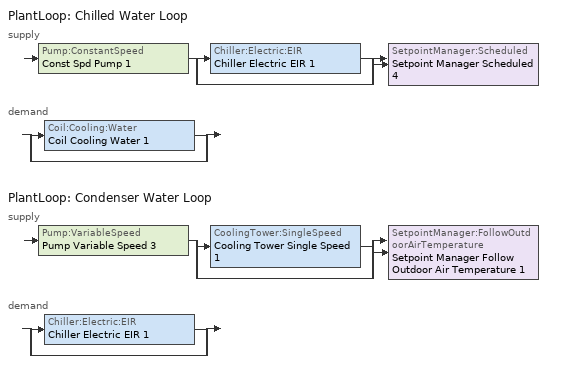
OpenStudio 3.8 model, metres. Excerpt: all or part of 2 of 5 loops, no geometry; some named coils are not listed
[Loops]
PlantLoop 'Chilled Water Loop'
 supply: Pump:ConstantSpeed 'Const Spd Pump 1' > split
  | Chiller:Electric:EIR 'Chiller Electric EIR 1'
  | bypass
  join > SetpointManager:Scheduled 'Setpoint Manager Scheduled 4'
 demand: split
  | Coil:Cooling:Water 'Coil Cooling Water 1'
  | bypass
PlantLoop 'Condenser Water Loop'
 supply: Pump:VariableSpeed 'Pump Variable Speed 3' > split
  | CoolingTower:SingleSpeed 'Cooling Tower Single Speed 1'
  | bypass
  join > SetpointManager:FollowOutdoorAirTemperature 'Setpoint Manager Follow Outdoor Air Temperature 1'
 demand: split
  | Chiller:Electric:EIR 'Chiller Electric EIR 1'
  | bypass
[PlantLoop] Glycol Concentration=0; Plant Loop Volume {m3}=Autocalculate; Load Distribution Scheme=Optimal
Chilled Water Loop; Condenser Water Loop
[Sizing:Plant] Sizing Option=NonCoincident; Zone Timesteps in Averaging Window=1; Coincident Sizing Factor Mode=None
Name | Loop Type | Design Loop Exit Temperature {C} | Loop Design Temperature Difference {deltaC}
Chilled Water Loop | Cooling | 7.22 | 6.67
Condenser Water Loop | Condenser | 29.4 | 5.6
[SetpointManager:Scheduled]
Setpoint Manager Scheduled 4: Control Variable=Temperature; Schedule=Chilled_Water_Temperature
[Pump:ConstantSpeed]
Const Spd Pump 1: Rated Flow Rate {m3/s}=autosize; Rated Pump Head {Pa}=179352; Rated Power Consumption {W}=autosize; Motor Efficiency=0.9; Fraction of Motor Inefficiencies to Fluid Stream=0; Pump Control Type=Intermittent; Design Power Sizing Method=PowerPerFlowPerPressure; Design Electric Power per Unit Flow Rate {W/(m3/s)}=348701.1; Design Shaft Power per Unit Flow Rate per Unit Head {W-s/m3-Pa}=1.28205
[Chiller:Electric:EIR]
Chiller Electric EIR 1: Reference Capacity {W}=Autosize; Reference COP {W/W}=5.5; Reference Leaving Chilled Water Temperature {C}=6.5; Reference Chilled Water Flow Rate {m3/s}=Autosize; Cooling Capacity Function of Temperature Curve=Curve Biquadratic 1; Electric Input to Cooling Output Ratio Function of Temperature Curve=Curve Biquadratic 2; Electric Input to Cooling Output Ratio Function of Part Load Ratio Curve=Curve Quadratic 1; Condenser Type=WaterCooled; Design Heat Recovery Water Flow Rate {m3/s}=Autosize; Sizing Factor=1; Basin Heater Capacity {W/K}=0; Basin Heater Setpoint Temperature {C}=10; Condenser Heat Recovery Relative Capacity Fraction=1
[CoolingTower:SingleSpeed]
Cooling Tower Single Speed 1: Design Water Flow Rate {m3/s}=autosize; Design Air Flow Rate {m3/s}=autosize; Fan Power at Design Air Flow Rate {W}=autosize; U-Factor Times Area Value at Design Air Flow Rate {W/K}=autosize; Air Flow Rate in Free Convection Regime {m3/s}=autosize; U-Factor Times Area Value at Free Convection Air Flow Rate {W/K}=autosize; Performance Input Method=UFactorTimesAreaAndDesignWaterFlowRate; Free Convection Capacity {W}=0; Basin Heater Capacity {W/K}=0; Basin Heater Setpoint Temperature {C}=2; Evaporation Loss Mode=LossFactor; Evaporation Loss Factor {percent/K}=0.2; Drift Loss Percent {percent}=0.008; Blowdown Calculation Mode=ConcentrationRatio; Blowdown Concentration Ratio=3; Capacity Control=FanCycling; Number of Cells=1; Cell Control=MinimalCell; Cell Minimum  Water Flow Rate Fraction=0.33; Cell Maximum Water Flow Rate Fraction=2.5; Sizing Factor=1; Free Convection Air Flow Rate Sizing Factor=0.1; Free Convection U-Factor Times Area Value Sizing Factor=0.1; Heat Rejection Capacity and Nominal Capacity Sizing Ratio=1.25; Free Convection Nominal Capacity Sizing Factor=0.1; Design Inlet Air Dry-Bulb Temperature {C}=35; Design Inlet Air Wet-Bulb Temperature {C}=25.6; Design Approach Temperature {deltaC}=autosize; Design Range Temperature {deltaC}=autosize
[Pump:VariableSpeed]
Pump Variable Speed 3: Pump Control Type=Intermittent; Skin Loss Radiative Fraction=0.5; Design Power Sizing Method=PowerPerFlowPerPressure; Design Electric Power per Unit Flow Rate {W/(m3/s)}=348701.1; Design Shaft Power per Unit Flow Rate per Unit Head {W-s/m3-Pa}=1.28205; Design Minimum Flow Rate Fraction=0
[SetpointManager:FollowOutdoorAirTemperature]
Setpoint Manager Follow Outdoor Air Temperature 1: Control Variable=Temperature; Reference Temperature Type=OutdoorAirWetBulb; Offset Temperature Difference {deltaC}=1.5; Maximum Setpoint Temperature {C}=80; Minimum Setpoint Temperature {C}=6
[Schedule:Ruleset]
Chilled_Water_Temperature: Default Day Schedule=Chilled_Water_Temperature_Default; Summer Design Day Schedule=Chilled_Water_Temperature_Summer_Design_Day; Winter Design Day Schedule=Chilled_Water_Temperature_Winter_Design_Day
[Schedule:Day]
Chilled_Water_Temperature_Default; Chilled_Water_Temperature_Summer_Design_Day; Chilled_Water_Temperature_Winter_Design_Day: 24, 0, 6.7
[Curve:Biquadratic] Minimum Value of x=5; Maximum Value of x=10; Minimum Value of y=24; Maximum Value of y=35
Name | Coefficient1 Constant | Coefficient2 x | Coefficient3 x**2 | Coefficient4 y | Coefficient5 y**2 | Coefficient6 x*y
Curve Biquadratic 1 | 0.258 | 0.0389 | -0.000217 | 0.0469 | -0.000943 | -0.000343
Curve Biquadratic 2 | 0.934 | -0.0582 | 0.0045 | 0.00243 | 0.000486 | -0.00122
[Curve:Quadratic]
Curve Quadratic 1: Coefficient1 Constant=0.222903; Coefficient2 x=0.313387; Coefficient3 x**2=0.46371; Minimum Value of x=0; Maximum Value of x=1
